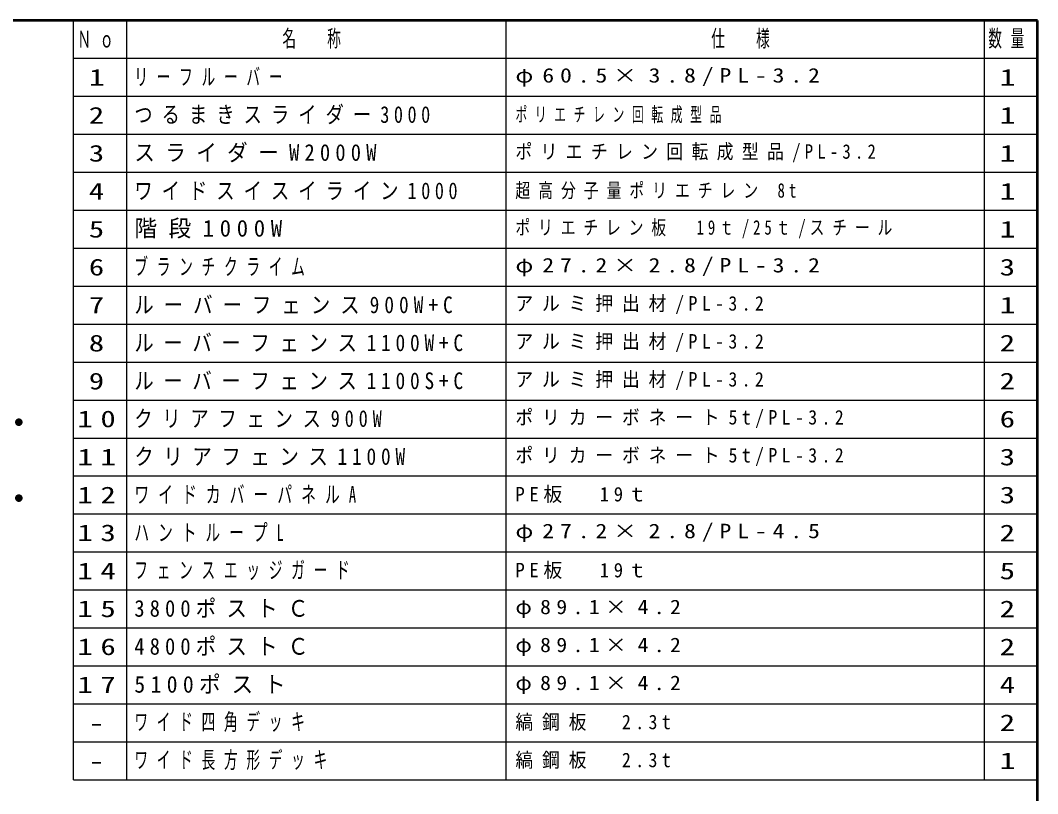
# Model space of a CAD drawing. Units: millimetres on the paper. Extents: x -385 to 0, y -594 to 267.
# Drawn here: x -134 to 0, y 165.2 to 267 of the extents above; entities that cross this region are included whole.
import ezdxf
from ezdxf.enums import TextEntityAlignment as Align

# ---------------------------------------------------------------- set-up
doc = ezdxf.new("R2010")
doc.units = ezdxf.units.MM
for name, color, linetype, lineweight in [('1_60', 2, 'Continuous', 25), ('CLASS1', 7, 'Continuous', 13), ('LY_3', 7, 'Continuous', 13)]:
    doc.layers.add(name, color=color, linetype=linetype, lineweight=lineweight)
doc.styles.add('ＭＳ ゴシック', font='')
doc.styles.get('ＭＳ ゴシック').set_extended_font_data('MS Gothic')

# ---------------------------------------------------------------- blocks, each defined once
blk = doc.blocks.new('filled_dot')
at = {"color": 0, "linetype": 'Continuous', "lineweight": -2, "const_width": 1.25}
blk.add_lwpolyline([(-0.625, 0, 1), (0.625, 0, 1)], format="xyb", close=True, dxfattribs=at)

msp = doc.modelspace()

# ---------------------------------------------------------------- linework, layer by layer
at = {"layer": 'CLASS1', "lineweight": 25}
for p, q in [((-127, 167), (-127, 267)), ((-127, 267), (0, 267)), ((-120, 167), (-120, 267)), ((-70, 167), (-70, 267)), ((-7, 167), (-7, 267)), ((0, 167), (0, 267)), ((-127, 262), (0, 262)), ((-127, 257), (0, 257)), ((-127, 252), (0, 252)), ((-127, 247), (0, 247)), ((-127, 242), (0, 242)), ((-127, 237), (0, 237)), ((-127, 232), (0, 232)), ((-127, 227), (0, 227)), ((-127, 222), (0, 222)), ((-127, 217), (0, 217)), ((-127, 212), (0, 212)), ((-127, 207), (0, 207)), ((-127, 202), (0, 202)), ((-127, 197), (0, 197)), ((-127, 192), (0, 192)), ((-127, 187), (0, 187)), ((-127, 182), (0, 182)), ((-127, 177), (0, 177)), ((-127, 172), (0, 172)), ((-127, 167), (0, 167))]:
    msp.add_line(p, q, dxfattribs=at)
at = {"layer": 'LY_3', "lineweight": 50}
for p, q in [((0, 267), (-385, 267)), ((0, 0), (0, 267))]:
    msp.add_line(p, q, dxfattribs=at)

# ---------------------------------------------------------------- block references
at = {"layer": '1_60', "color": 7, "lineweight": 13, "xscale": 0.4, "yscale": 0.4, "rotation": 180}
for p in [(-134.22, 214.085), (-134.22, 204.085)]:
    msp.add_blockref('filled_dot', p, dxfattribs=at)

# ---------------------------------------------------------------- texts
at = {"layer": 'CLASS1', "style": 'ＭＳ ゴシック'}
for s, width, p in [('1', 1.4, (-125, 259.5)), ('1', 1.4, (-5, 259.5)), ('2', 1.35, (-125, 254.5)), ('1', 1.4, (-5, 254.5)), ('3', 1.35, (-125, 249.5)), ('1', 1.4, (-5, 249.5)), ('4', 1.35, (-125, 244.5)), ('1', 1.4, (-5, 244.5)), ('5', 1.35, (-125, 239.5)), ('1', 1.4, (-5, 239.5)), ('6', 1.35, (-125, 234.5)), ('3', 1.35, (-5, 234.5)), ('7', 1.35, (-125, 229.5)), ('1', 1.4, (-5, 229.5)), ('8', 1.35, (-125, 224.5)), ('2', 1.35, (-5, 224.5)), ('9', 1.35, (-125, 219.5)), ('2', 1.35, (-5, 219.5)), ('6', 1.35, (-5, 214.5)), ('3', 1.35, (-5, 209.5)), ('3', 1.35, (-5, 204.5)), ('2', 1.35, (-5, 199.5)), ('5', 1.35, (-5, 194.5)), ('2', 1.35, (-5, 189.5)), ('2', 1.35, (-5, 184.5)), ('4', 1.35, (-5, 179.5)), ('2', 1.35, (-5, 174.5)), ('-', 1.35, (-125, 174.5)), ('1', 1.4, (-5, 169.5)), ('-', 1.35, (-125, 169.5))]:
    msp.add_text(s, height=2.199, dxfattribs=dict(at, width=width)).set_placement(p, align=Align.MIDDLE_LEFT)
at = {"layer": 'CLASS1', "attachment_point": 4, "style": 'ＭＳ ゴシック'}
for s, insert, char_height in [('\\T1.64;\\W0.6;Ｎｏ', (-126.5, 264.5), 2.199), ('\\T1.64;\\W0.6;名\u3000称', (-99.5, 264.5), 2.199), ('\\T1.64;\\W0.6;仕\u3000様', (-43, 264.5), 2.199), ('\\T1.64;\\W0.6;数量', (-6.5, 264.5), 2.199), ('\\T1.64;\\W0.6;リーフルーバー', (-119, 259.5), 2.199), ('\\T1.5;\\W1.2;φ60.5×3.8/PL-3.2', (-68.8, 259.5), 1.906), ('\\T1.5;\\W0.8;つるまきスライダー3000', (-119, 254.5), 2.199), ('\\T1.64;\\W0.6;ポリエチレン回転成型品', (-68.8, 254.5), 1.906), ('\\T1.51;\\W0.9;スライダーW2000W', (-119, 249.5), 2.199), ('\\T1.5;\\W0.85;ポリエチレン回転成型品/PL-3.2', (-68.8, 249.5), 1.906), ('\\T1.5;\\W0.8;ワイドスイスイライン1000', (-119, 244.5), 2.199), ('\\T1.54;\\W0.75;超高分子量ポリエチレン\\~8t', (-68.8, 244.5), 1.906), ('\\T1.5;階段1000W', (-119, 239.5), 2.199), ('\\T1.53;\\W0.75;ポリエチレン板\u300019ｔ/25ｔ/スチール', (-68.8, 239.5), 1.906), ('\\T1.64;\\W0.6;ブランチクライム', (-119, 234.5), 2.199), ('\\T1.5;\\W1.2;φ27.2×2.8/PL-3.2', (-68.8, 234.5), 1.906), ('\\T1.52;\\W0.85;ルーバーフェンス900W+C', (-119, 229.5), 2.199), ('\\T1.5;\\W0.9;アルミ押出材/PL-3.2', (-68.8, 229.5), 1.906), ('\\T1.5;\\W0.85;ルーバーフェンス1100W+C', (-119, 224.5), 2.199), ('\\T1.5;\\W0.9;アルミ押出材/PL-3.2', (-68.8, 224.5), 1.906), ('\\T1.5;\\W0.85;ルーバーフェンス1100S+C', (-119, 219.5), 2.199), ('\\T1.5;\\W0.9;アルミ押出材/PL-3.2', (-68.8, 219.5), 1.906), ('\\T1.54;\\W0.8;クリアフェンス900W', (-119, 214.5), 2.199), ('\\T1.5;\\W0.9;ポリカーボネート5t/PL-3.2', (-68.8, 214.5), 1.906), ('\\T1.5;\\W1.35;10', (-126.5, 214.5), 2.199), ('\\T1.43;\\W1.4;11', (-126.5, 209.5), 2.199), ('\\T1.5;\\W0.85;クリアフェンス1100W', (-119, 209.5), 2.199), ('\\T1.5;\\W0.9;ポリカーボネート5t/PL-3.2', (-68.8, 209.5), 1.906), ('\\T1.5;\\W1.35;12', (-126.5, 204.5), 2.199), ('\\T1.61;\\W0.65;ワイドカバーパネルA', (-119, 204.5), 2.199), ('\\T1.5;\\W0.95;PE板\u300019ｔ', (-68.8, 204.5), 1.906), ('\\T1.5;\\W1.35;13', (-126.5, 199.5), 2.199), ('\\T1.6;\\W0.65;ハントループL', (-119, 199.5), 2.199), ('\\T1.5;\\W1.2;φ27.2×2.8/PL-4.5', (-68.8, 199.5), 1.906), ('\\T1.64;\\W0.6;フェンスエッジガード', (-119, 194.5), 2.199), ('\\T1.5;\\W0.95;PE板\u300019ｔ', (-68.8, 194.5), 1.906), ('\\T1.5;\\W1.35;14', (-126.5, 194.5), 2.199), ('\\T1.5;\\W1.35;15', (-126.5, 189.5), 2.199), ('\\T1.5;\\W0.9;3800ポストＣ', (-119, 189.5), 2.199), ('\\T1.5;\\W1.1;φ89.1×4.2', (-68.8, 189.5), 1.906), ('\\T1.5;\\W1.35;16', (-126.5, 184.5), 2.199), ('\\T1.5;\\W0.9;4800ポストＣ', (-119, 184.5), 2.199), ('\\T1.5;\\W1.1;φ89.1×4.2', (-68.8, 184.5), 1.906), ('\\T1.5;\\W0.95;5100ポスト', (-119, 179.5), 2.199), ('\\T1.5;\\W1.35;17', (-126.5, 179.5), 2.199), ('\\T1.5;\\W1.1;φ89.1×4.2', (-68.8, 179.5), 1.906), ('\\T1.64;\\W0.6;ワイド四角デッキ', (-119, 174.5), 2.199), ('\\T1.5;\\W0.9;縞鋼板\u30002.3t', (-68.8, 174.5), 1.906), ('\\T1.64;\\W0.6;ワイド長方形デッキ', (-119, 169.5), 2.199), ('\\T1.5;\\W0.9;縞鋼板\u30002.3t', (-68.8, 169.5), 1.906)]:
    msp.add_mtext(s, dxfattribs=dict(at, insert=insert, char_height=char_height))

doc.saveas('drawing.dxf')
